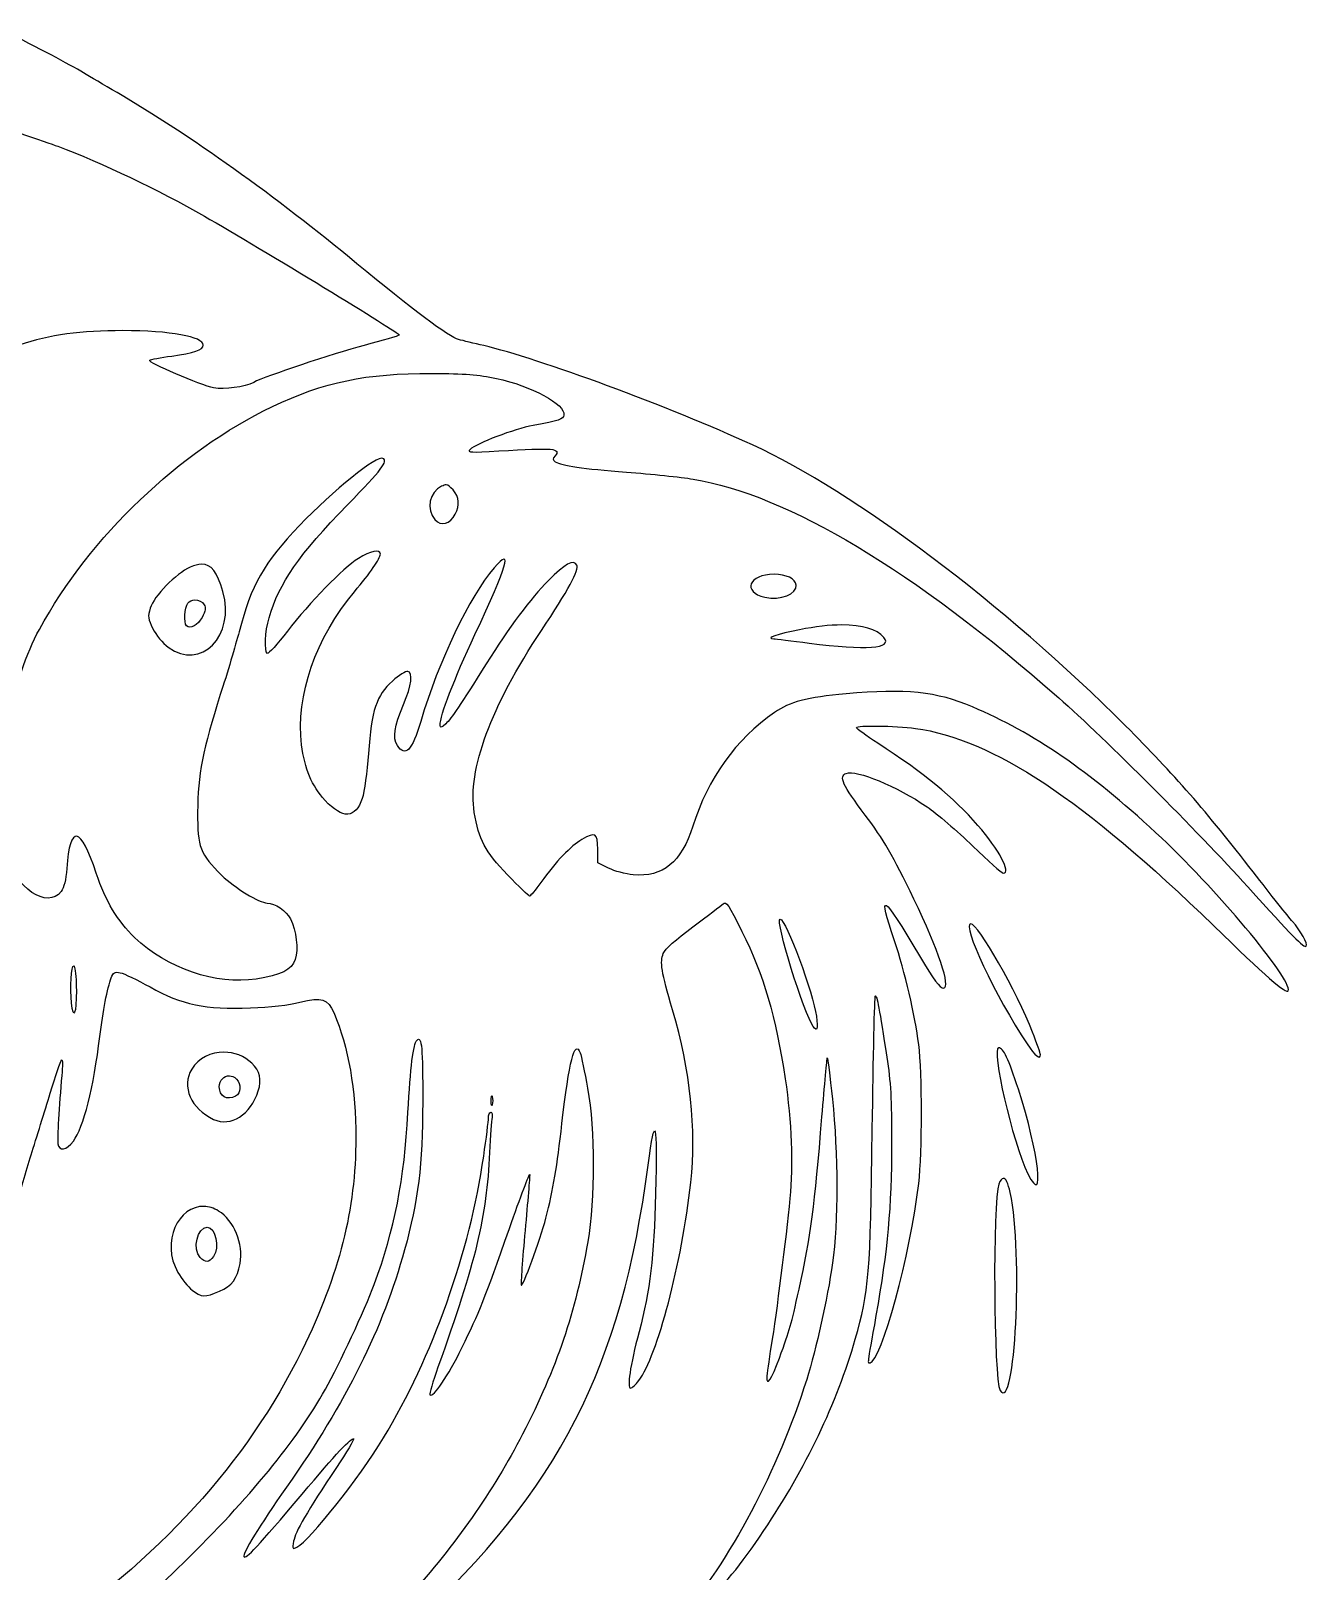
# Model space of a CAD drawing. Extents: x 61 to 2916, y 182 to 2969.
# Drawn here: x 2477 to 2893, y 1469 to 1971 of the extents above; entities that cross this region are included whole.
import ezdxf

# ---------------------------------------------------------------- set-up
doc = ezdxf.new("R2010")
doc.units = 0
doc.layers.add('Layer_1', color=7, linetype='CONTINUOUS')

msp = doc.modelspace()

# ---------------------------------------------------------------- linework, layer by layer
at = {"layer": 'Layer_1', "color": 7}
for points in [[(2611.993556, 1823.321166)], [(2532.171043, 1797.438814)], [(2718.88359, 1794.161897)], [(2529.997231, 1785.802075)], [(2741.007162, 1777.629681)], [(2720.865496, 1681.673334)], [(2783.065868, 1680.17332)], [(2490.496093, 1666.469636)], [(2539.507044, 1638.261081)], [(2792.191897, 1639.673193)], [(2541.26487, 1630.560345)], [(2626.866167, 1624.038854)], [(2793.637684, 1597.094441)], [(2533.020702, 1587.969887)], [(2534.062155, 1581.173008)]]:
    msp.add_lwpolyline(points, close=True, dxfattribs=at)
msp.add_lwpolyline([(2664.909867, 1698.296486), (2661.369327, 1700.052838), (2661.369327, 1704.485444)], dxfattribs=at)
for points in [[(2493.742339, 1957.688868), (2488.854573, 1960.628632), (2479.047603, 1965.825347), (2467.76908, 1971.451173)], [(2504.617378, 1951.283088), (2500.492134, 1953.690219), (2495.598528, 1956.57227), (2493.742339, 1957.688868)], [(2582.865127, 1895.469475), (2556.516701, 1917.336341), (2528.295021, 1937.466698), (2504.617378, 1951.283088)], [(2449.15223, 1946.027184), (2465.624663, 1940.588021), (2481.88308, 1935.086211), (2485.282681, 1933.801546)], [(2485.282681, 1933.801546), (2499.752771, 1928.334319), (2518.023962, 1919.620563), (2533.101178, 1910.995332)], [(2533.101178, 1910.995332), (2551.830393, 1900.280565), (2597.190026, 1872.605095), (2596.697646, 1872.192964)], [(2615.992715, 1870.736972), (2612.982453, 1871.509983), (2600.562188, 1880.782195), (2582.865127, 1895.469475)], [(2506.47609, 1873.643174), (2479.802557, 1873.693347), (2463.811533, 1868.178668), (2445.963216, 1852.773454)], [(2532.726182, 1868.892661), (2532.726182, 1871.68386), (2522.061899, 1873.614685), (2506.47609, 1873.643174)], [(2596.697646, 1872.192964), (2596.369592, 1871.918853), (2591.207771, 1870.398146), (2585.226366, 1868.813546)], [(2624.24275, 1868.75793), (2621.149065, 1869.475069), (2617.43649, 1870.36654), (2615.992715, 1870.736972)], [(2515.276927, 1863.957584), (2515.592764, 1864.235947), (2518.822655, 1864.863115), (2522.453252, 1865.352121)], [(2522.453252, 1865.352121), (2529.658915, 1866.322395), (2532.726182, 1867.379522), (2532.726182, 1868.892661)], [(2585.226366, 1868.813546), (2574.817004, 1866.055994), (2553.197575, 1858.833492), (2549.198416, 1856.778339)], [(2711.909489, 1836.357006), (2685.055417, 1848.686903), (2641.700027, 1864.7101), (2624.24275, 1868.75793)], [(2536.136385, 1854.991231), (2531.965446, 1855.770478), (2514.5042, 1863.276133), (2515.276927, 1863.957584)], [(2555.274725, 1848.852107), (2572.171534, 1856.934529), (2585.692808, 1859.743813), (2607.369157, 1859.672919)], [(2607.369157, 1859.672919), (2618.089849, 1859.638336), (2622.412471, 1859.303166), (2628.367796, 1858.049909)], [(2549.198416, 1856.778339), (2546.115446, 1855.193201), (2539.729621, 1854.319957), (2536.136385, 1854.991231)], [(2628.367796, 1858.049909), (2639.648871, 1855.675942), (2651.005943, 1849.51295), (2650.352244, 1846.118734)], [(2479.300398, 1776.178082), (2495.855659, 1806.5018), (2524.979354, 1834.36019), (2555.274725, 1848.852107)], [(2650.352244, 1846.118734), (2650.074731, 1844.677908), (2648.945603, 1844.293982), (2640.319466, 1842.708531)], [(2640.319466, 1842.708531), (2634.189752, 1841.581728), (2621.805571, 1836.853807), (2619.744182, 1834.853987)], [(2619.744182, 1834.853987), (2618.758828, 1833.897886), (2619.922198, 1833.84142), (2629.119235, 1834.397012)], [(2629.119235, 1834.397012), (2647.184234, 1835.488638), (2649.548392, 1835.278958), (2647.46203, 1832.765158)], [(2833.525583, 1744.720446), (2793.914516, 1784.357677), (2745.17419, 1821.083944), (2711.909489, 1836.357006)], [(2591.353982, 1831.985827), (2589.517154, 1833.121106), (2575.05537, 1821.478301), (2564.132709, 1810.070233)], [(2579.793354, 1816.846674), (2591.141355, 1828.511532), (2593.011717, 1830.961099), (2591.353982, 1831.985827)], [(2647.46203, 1832.765158), (2646.628415, 1831.762258), (2646.641454, 1831.454754), (2647.541117, 1830.896015)], [(2647.541117, 1830.896015), (2649.696871, 1829.557492), (2656.420842, 1828.574235), (2670.742906, 1827.501942)], [(2670.742906, 1827.501942), (2678.786522, 1826.899833), (2688.574216, 1825.870456), (2692.492956, 1825.215339)], [(2692.492956, 1825.215339), (2723.456597, 1820.038154), (2764.54449, 1795.438823), (2811.74336, 1753.821558)], [(2610.483365, 1822.867111), (2606.461161, 1821.034479), (2605.300681, 1815.295692), (2608.283163, 1811.986233)], [(2611.993556, 1823.321166), (2611.58735, 1823.32967), (2611.128221, 1823.161008), (2610.483365, 1822.867111)], [(2614.196706, 1821.667429), (2613.200013, 1822.826094), (2612.67067, 1823.311869), (2611.993556, 1823.321166)], [(2614.886689, 1813.727902), (2616.462162, 1816.774333), (2616.243383, 1819.287963), (2614.196706, 1821.667429)], [(2554.20246, 1779.979326), (2557.615725, 1791.472972), (2563.859193, 1800.466622), (2579.793354, 1816.846674)], [(2564.132709, 1810.070233), (2552.522984, 1797.945253), (2548.403352, 1790.694008), (2544.415815, 1775.362155)], [(2608.283163, 1811.986233), (2610.317311, 1809.729253), (2613.214045, 1810.493589), (2614.886689, 1813.727902)], [(2583.328055, 1799.349031), (2578.36911, 1796.234057), (2567.407756, 1784.989124), (2560.171733, 1775.593605)], [(2582.047783, 1788.473992), (2587.145342, 1794.49803), (2590.49409, 1799.345658), (2590.49409, 1800.703996)], [(2590.49409, 1800.703996), (2590.49409, 1802.39345), (2587.176382, 1801.76651), (2583.328055, 1799.349031)], [(2621.335018, 1774.484716), (2632.055937, 1797.35162), (2633.807329, 1803.422146), (2627.613353, 1796.246502)], [(2654.625145, 1797.16938), (2653.444285, 1799.080533), (2650.765706, 1797.629586), (2645.289721, 1792.115644)], [(2528.510427, 1796.458789), (2523.86559, 1794.404004), (2516.612021, 1786.986479), (2515.448395, 1783.102293)], [(2532.171043, 1797.438814), (2531.104986, 1797.409617), (2529.898302, 1797.072747), (2528.510427, 1796.458789)], [(2539.146646, 1788.528106), (2537.310867, 1794.843206), (2535.36927, 1797.527397), (2532.171043, 1797.438814)], [(2627.613353, 1796.246502), (2619.559532, 1786.915952), (2609.518874, 1765.910255), (2603.680648, 1746.179415)], [(2643.05434, 1775.849971), (2651.668572, 1788.825007), (2655.461935, 1795.815549), (2654.625145, 1797.16938)], [(2718.88359, 1794.161897), (2710.633356, 1794.190527), (2708.340206, 1788.392127), (2715.926053, 1786.683851)], [(2726.092088, 1790.640405), (2725.788497, 1792.748821), (2722.922661, 1794.13355), (2718.88359, 1794.161897)], [(2645.289721, 1792.115644), (2639.501129, 1786.286773), (2632.447205, 1776.83388), (2625.005896, 1764.929464)], [(2715.926053, 1786.683851), (2720.928113, 1785.557501), (2726.51105, 1787.730632), (2726.092088, 1790.640405)], [(2521.353151, 1770.366955), (2531.870286, 1762.450899), (2543.328073, 1774.145097), (2539.146646, 1788.528106)], [(2527.265276, 1777.392363), (2526.368704, 1778.288936), (2526.675753, 1783.307579), (2527.713549, 1784.726862)], [(2527.713549, 1784.726862), (2528.236146, 1785.44162), (2529.096548, 1785.791048), (2529.997231, 1785.802075)], [(2529.997231, 1785.802075), (2531.155301, 1785.816248), (2532.379447, 1785.270549), (2533.03241, 1784.227283)], [(2533.03241, 1784.227283), (2533.67307, 1783.203547), (2533.521274, 1782.276247), (2532.358527, 1780.102293)], [(2564.806506, 1738.573951), (2562.814056, 1754.359916), (2569.460499, 1773.598887), (2582.047783, 1788.473992)], [(2515.448395, 1783.102293), (2514.612739, 1780.313106), (2514.69381, 1779.685145), (2516.317047, 1776.41676)], [(2532.358527, 1780.102293), (2530.947493, 1777.465044), (2528.496707, 1776.160933), (2527.265276, 1777.392363)], [(2553.644374, 1768.364555), (2552.58478, 1769.019673), (2552.900532, 1775.595249), (2554.20246, 1779.979326)], [(2468.879499, 1745.299056), (2471.450502, 1757.702683), (2475.070526, 1768.430121), (2479.300398, 1776.178082)], [(2516.317047, 1776.41676), (2517.351072, 1774.334395), (2519.479727, 1771.777168), (2521.353151, 1770.366955)], [(2544.415815, 1775.362155), (2543.298706, 1771.067427), (2540.551671, 1761.855055), (2538.310366, 1754.890904)], [(2560.171733, 1775.593605), (2556.93966, 1771.396899), (2554.002135, 1768.143396), (2553.644374, 1768.364555)], [(2609.994161, 1744.843499), (2609.994161, 1748.134533), (2614.488165, 1759.881143), (2621.335018, 1774.484716)], [(2621.140164, 1716.497236), (2618.892567, 1730.34288), (2626.474417, 1750.876693), (2643.05434, 1775.849971)], [(2727.170221, 1776.066681), (2719.847203, 1774.607089), (2715.930475, 1773.240275), (2718.770799, 1773.132586)], [(2741.007162, 1777.629681), (2737.011093, 1777.615507), (2732.347207, 1777.098523), (2727.170221, 1776.066681)], [(2754.706424, 1773.586641), (2752.473057, 1776.284921), (2747.66741, 1777.653889), (2741.007162, 1777.629681)], [(2718.770799, 1773.132586), (2719.36894, 1773.109909), (2724.584081, 1772.471687), (2730.359151, 1771.713133)], [(2730.359151, 1771.713133), (2748.943685, 1769.271645), (2757.718812, 1769.94703), (2754.706424, 1773.586641)], [(2625.005896, 1764.929464), (2616.638874, 1751.543658), (2613.637599, 1747.090671), (2611.845757, 1745.407425)], [(2594.425756, 1759.325012), (2589.187881, 1754.615517), (2587.642654, 1749.937373), (2586.612229, 1735.677955)], [(2599.423847, 1762.494893), (2598.766462, 1762.631807), (2596.516852, 1761.205267), (2594.425756, 1759.325012)], [(2598.061484, 1751.707757), (2600.700349, 1757.908252), (2601.232102, 1762.118451), (2599.423847, 1762.494893)], [(2538.310366, 1754.890904), (2532.635926, 1737.259862), (2530.959512, 1728.57244), (2530.908431, 1716.552909)], [(2742.369582, 1755.178026), (2729.551303, 1754.013266), (2724.076507, 1752.58151), (2719.006699, 1749.071046)], [(2783.590392, 1750.915301), (2771.96519, 1755.874245), (2761.704478, 1756.9352), (2742.369582, 1755.178026)], [(2811.74336, 1753.821558), (2827.009421, 1740.360663), (2856.866667, 1710.504209), (2873.387034, 1692.179245)], [(2596.04148, 1738.314666), (2594.447299, 1740.747678), (2595.02418, 1744.569529), (2598.061484, 1751.707757)], [(2719.006699, 1749.071046), (2706.481211, 1740.398704), (2697.269094, 1727.557832), (2692.39774, 1711.982539)], [(2843.400074, 1709.867291), (2821.604244, 1730.015817), (2803.575388, 1742.389793), (2783.590392, 1750.915301)], [(2603.680648, 1746.179415), (2600.845398, 1736.59627), (2598.649108, 1734.335151), (2596.04148, 1738.314666)], [(2611.845757, 1745.407425), (2610.402323, 1744.051581), (2609.994161, 1743.926771), (2609.994161, 1744.843499)], [(2745.769495, 1744.115361), (2745.731227, 1744.953285), (2758.274886, 1744.796302), (2765.002939, 1743.876683)], [(2752.707001, 1739.073333), (2748.905474, 1741.536336), (2745.797842, 1743.805845), (2745.769495, 1744.115361)], [(2765.002939, 1743.876683), (2790.143745, 1740.439041), (2819.902204, 1720.741961), (2862.20007, 1679.542014)], [(2875.147922, 1697.058677), (2859.936882, 1716.740846), (2849.192974, 1729.042454), (2833.525583, 1744.720446)], [(2785.358508, 1712.235843), (2777.30911, 1721.464855), (2767.721911, 1729.345053), (2752.707001, 1739.073333)], [(2572.467642, 1720.418641), (2568.141478, 1725.112007), (2565.80748, 1730.644827), (2564.806506, 1738.573951)], [(2586.612229, 1735.677955), (2586.180227, 1729.696834), (2585.274073, 1723.121852), (2584.598093, 1721.066047)], [(2748.621526, 1715.585951), (2741.182032, 1725.443236), (2739.903433, 1728.251698), (2742.413519, 1729.214914)], [(2742.413519, 1729.214914), (2745.729527, 1730.487447), (2758.993839, 1725.001625), (2768.789612, 1718.306199)], [(2584.598093, 1721.066047), (2582.418215, 1714.435195), (2578.190895, 1714.2095), (2572.467642, 1720.418641)], [(2530.908431, 1716.552909), (2530.860526, 1704.971644), (2531.610348, 1703.010913), (2538.790812, 1695.940945)], [(2631.962479, 1696.157767), (2624.648843, 1703.717791), (2622.585583, 1707.595627), (2621.140164, 1716.497236)], [(2764.507838, 1688.20795), (2757.604603, 1702.486701), (2754.597092, 1707.66879), (2748.621526, 1715.585951)], [(2768.789612, 1718.306199), (2771.995861, 1716.114785), (2778.695794, 1710.351081), (2783.678295, 1705.499031)], [(2497.867385, 1696.682179), (2492.712623, 1712.152845), (2489.28099, 1712.696616), (2488.215443, 1698.211503)], [(2661.369327, 1704.485444), (2661.369327, 1709.825593), (2660.664093, 1710.256035), (2656.196933, 1707.637835)], [(2692.39774, 1711.982539), (2688.731142, 1700.25835), (2682.600777, 1695.256659), (2672.967968, 1696.129959)], [(2793.615829, 1696.677728), (2796.328565, 1696.677728), (2792.286886, 1704.291979), (2785.358508, 1712.235843)], [(2886.578099, 1658.301721), (2887.813158, 1662.006643), (2862.595504, 1692.123005), (2843.400074, 1709.867291)], [(2656.196933, 1707.637835), (2652.614241, 1705.538291), (2647.817751, 1700.516871), (2642.827313, 1693.641161)], [(2783.678295, 1705.499031), (2788.661079, 1700.646953), (2793.132804, 1696.677728), (2793.615829, 1696.677728)], [(2486.387318, 1690.711489), (2481.96469, 1684.759621), (2471.584071, 1691.727883), (2468.025446, 1703.036737)], [(2488.215443, 1698.211503), (2487.935663, 1694.407113), (2487.351384, 1692.00891), (2486.387318, 1690.711489)], [(2510.416713, 1675.62061), (2504.699668, 1681.120152), (2500.963168, 1687.391598), (2497.867385, 1696.682179)], [(2538.790812, 1695.940945), (2542.926856, 1691.868368), (2551.023877, 1686.927792), (2553.562339, 1686.927792)], [(2639.16664, 1689.199796), (2638.917757, 1689.188457), (2635.675904, 1692.31905), (2631.962479, 1696.157767)], [(2642.827313, 1693.641161), (2641.062995, 1691.210473), (2639.416089, 1689.199796), (2639.16664, 1689.199796)], [(2672.967968, 1696.129959), (2670.483961, 1696.355315), (2666.857247, 1697.330492), (2664.909867, 1698.296486)], [(2887.933064, 1680.933631), (2886.63706, 1682.380156), (2880.884129, 1689.63673), (2875.147922, 1697.058677)], [(2758.181144, 1674.552654), (2752.562858, 1691.21447), (2754.010148, 1690.344855), (2766.296448, 1669.677643)], [(2873.387034, 1692.179245), (2887.840938, 1676.145928), (2891.744541, 1672.179538), (2892.412386, 1672.847637)], [(2553.562339, 1686.927792), (2556.059698, 1686.927792), (2559.885915, 1684.337456), (2561.191273, 1681.762768)], [(2692.40973, 1679.188873), (2697.203755, 1682.756258), (2701.650421, 1686.117846), (2702.29162, 1686.659549)], [(2702.29162, 1686.659549), (2703.312974, 1687.522276), (2704.073909, 1686.405563), (2708.414701, 1677.674232)], [(2774.177327, 1659.176098), (2776.657281, 1659.176098), (2772.480304, 1671.718169), (2764.507838, 1688.20795)], [(2561.191273, 1681.762768), (2563.12, 1677.957783), (2563.828806, 1671.840088), (2562.726465, 1668.500014)], [(2682.7725, 1670.481778), (2683.3686, 1671.920365), (2686.760547, 1674.985024), (2692.40973, 1679.188873)], [(2731.689284, 1646.610698), (2728.73444, 1650.413982), (2719.084766, 1681.673334), (2720.865496, 1681.673334)], [(2720.865496, 1681.673334), (2722.709977, 1681.673334), (2731.839209, 1657.197906), (2732.685382, 1649.985723)], [(2783.065868, 1680.17332), (2779.967335, 1680.17332), (2791.100441, 1656.382631), (2801.404326, 1640.985694)], [(2803.200221, 1644.763524), (2798.130668, 1657.839218), (2785.431756, 1680.17332), (2783.065868, 1680.17332)], [(2862.20007, 1679.542014), (2878.861603, 1663.312993), (2886.135893, 1656.974734), (2886.578099, 1658.301721)], [(2892.412386, 1672.847637), (2893.070592, 1673.505617), (2890.61323, 1677.941427), (2887.933064, 1680.933631)], [(2550.02914, 1662.132274), (2536.998148, 1660.11057), (2520.807621, 1665.6242), (2510.416713, 1675.62061)], [(2708.414701, 1677.674232), (2715.530421, 1663.360955), (2719.510984, 1649.785171), (2722.527057, 1629.552512)], [(2766.063496, 1640.801045), (2764.911493, 1650.116826), (2761.512713, 1664.671076), (2758.181144, 1674.552654)], [(2562.726465, 1668.500014), (2561.62027, 1665.148262), (2558.104788, 1663.385447), (2550.02914, 1662.132274)], [(2685.812044, 1652.039373), (2682.124498, 1664.551595), (2681.609696, 1667.674591), (2682.7725, 1670.481778)], [(2766.296448, 1669.677643), (2770.97737, 1661.803511), (2772.948674, 1659.176098), (2774.177327, 1659.176098)], [(2489.762229, 1654.326061), (2489.260467, 1659.168586), (2489.80645, 1666.596175), (2490.496093, 1666.469636)], [(2490.496093, 1666.469636), (2490.594739, 1666.452628), (2490.69622, 1666.279147), (2490.797899, 1665.923256)], [(2490.797899, 1665.923256), (2491.09154, 1664.892009), (2491.355985, 1661.516928), (2491.355985, 1658.423242)], [(2502.711952, 1662.473482), (2503.413274, 1664.316914), (2503.82067, 1664.549186), (2505.694405, 1664.17419)], [(2505.694405, 1664.17419), (2506.887511, 1663.935795), (2511.256593, 1661.845351), (2515.403409, 1659.529126)], [(2491.355985, 1658.423242), (2491.385182, 1650.890374), (2490.384719, 1648.318549), (2489.762229, 1654.326061)], [(2499.023528, 1643.427551), (2499.992072, 1651.479359), (2501.507819, 1659.306294), (2502.711952, 1662.473482)], [(2515.403409, 1659.529126), (2525.864759, 1653.685769), (2533.427929, 1652.10664), (2548.117931, 1652.698544)], [(2548.117931, 1652.698544), (2554.582418, 1652.959049), (2560.779851, 1653.667996), (2564.242977, 1654.541296)], [(2564.242977, 1654.541296), (2571.545303, 1656.383311), (2573.316366, 1655.8193), (2575.390398, 1650.997836)], [(2750.922841, 1613.232612), (2751.234398, 1636.845313), (2751.677709, 1656.353831), (2751.910123, 1656.586273)], [(2751.910123, 1656.586273), (2752.3722, 1657.048038), (2753.299529, 1652.136205), (2755.670434, 1636.676027)], [(2575.390398, 1650.997836), (2580.002098, 1640.277456), (2582.582342, 1625.602477), (2582.522786, 1610.427438)], [(2691.734431, 1595.800903), (2693.646093, 1612.920233), (2691.590714, 1632.432068), (2685.812044, 1652.039373)], [(2732.685382, 1649.985723), (2733.198738, 1645.60757), (2732.997449, 1644.926885), (2731.689284, 1646.610698)], [(2490.401415, 1609.278977), (2493.695794, 1613.598452), (2497.017698, 1626.756352), (2499.023528, 1643.427551)], [(2602.450578, 1642.183903), (2603.991213, 1643.724481), (2604.367655, 1639.662081), (2604.310962, 1622.050995)], [(2805.734402, 1637.450994), (2805.734402, 1637.87897), (2804.593794, 1641.169437), (2803.200221, 1644.763524)], [(2539.507044, 1638.261081), (2535.307163, 1638.283758), (2531.200769, 1636.386524), (2528.979165, 1632.742944)], [(2548.63449, 1634.644345), (2546.096624, 1637.065367), (2542.773587, 1638.243846), (2539.507044, 1638.261081)], [(2599.500354, 1618.6057), (2600.282464, 1633.384426), (2601.230854, 1640.964094), (2602.450578, 1642.183903)], [(2649.731483, 1615.005093), (2652.024973, 1635.343485), (2653.902677, 1642.641841), (2655.655372, 1638.032495)], [(2766.063496, 1595.425907), (2767.233046, 1605.745183), (2767.236731, 1631.311699), (2766.063496, 1640.801045)], [(2792.191897, 1639.673193), (2789.519951, 1639.673193), (2796.613618, 1608.942901), (2801.672399, 1598.603214)], [(2798.561082, 1626.17315), (2795.356477, 1636.030038), (2793.637854, 1639.673193), (2792.191897, 1639.673193)], [(2801.404326, 1640.985694), (2804.097531, 1636.96074), (2805.734402, 1635.624512), (2805.734402, 1637.450994)], [(2482.825036, 1624.850302), (2484.54998, 1630.513942), (2486.227075, 1635.407916), (2486.551671, 1635.725313)], [(2486.551671, 1635.725313), (2486.8776, 1636.043162), (2486.911219, 1633.771187), (2486.627923, 1630.677501)], [(2550.699905, 1625.613561), (2551.860185, 1629.234492), (2551.177232, 1632.219298), (2548.63449, 1634.644345)], [(2655.655372, 1638.032495), (2656.050154, 1636.993792), (2657.147279, 1631.792995), (2658.094309, 1626.473368)], [(2734.510956, 1617.140778), (2735.359878, 1627.640367), (2736.140429, 1636.31767), (2736.245339, 1636.422609)], [(2736.245339, 1636.422609), (2736.350222, 1636.527491), (2737.0984, 1630.46819), (2737.906447, 1622.957745)], [(2755.670434, 1636.676027), (2756.923011, 1628.509614), (2757.232442, 1623.069175), (2757.204095, 1608.550925)], [(2486.627923, 1630.677501), (2485.714654, 1620.691297), (2485.109852, 1610.096548), (2485.356439, 1608.364943)], [(2528.979165, 1632.742944), (2525.539284, 1627.100904), (2528.736235, 1619.750787), (2536.108548, 1616.351327)], [(2537.983616, 1626.93485), (2537.983616, 1629.193333), (2539.55254, 1630.62027), (2541.26487, 1630.560345)], [(2541.264813, 1630.560345), (2542.043096, 1630.531999), (2542.851058, 1630.1987), (2543.554421, 1629.495422)], [(2543.554421, 1629.495422), (2545.183808, 1627.865978), (2545.037399, 1624.88891), (2543.28201, 1623.949449)], [(2722.527057, 1629.552512), (2724.616169, 1615.539992), (2725.164646, 1601.613646), (2724.063666, 1590.549451)], [(2476.621394, 1604.802434), (2478.308609, 1610.164949), (2481.099893, 1619.186435), (2482.825036, 1624.850302)], [(2536.108548, 1616.351327), (2541.724793, 1613.761218), (2548.224684, 1617.88703), (2550.699905, 1625.613561)], [(2543.28201, 1623.949449), (2540.464392, 1622.441441), (2537.983616, 1623.839748), (2537.983616, 1626.93485)], [(2626.658103, 1622.423129), (2626.658103, 1623.505457), (2626.742859, 1624.109352), (2626.866167, 1624.038854)], [(2626.866195, 1624.038854), (2626.907297, 1624.016176), (2626.953502, 1623.916113), (2627.000841, 1623.735631)], [(2627.000841, 1623.735631), (2627.190763, 1623.013531), (2627.190763, 1621.832585), (2627.000841, 1621.110627)], [(2658.094309, 1626.473368), (2660.522502, 1612.876721), (2660.533019, 1590.463192), (2658.123506, 1576.374108)], [(2801.672399, 1598.603214), (2807.363252, 1586.970898), (2805.266769, 1605.547863), (2798.561082, 1626.17315)], [(2588.503765, 1562.507828), (2595.09635, 1580.205512), (2598.345289, 1596.779653), (2599.500354, 1618.6057)], [(2604.310962, 1622.050995), (2604.245765, 1601.272382), (2602.862481, 1589.978409), (2598.395916, 1573.776941)], [(2625.743161, 1616.837555), (2625.743161, 1617.849329), (2626.08743, 1618.675971), (2626.507809, 1618.675971)], [(2626.507809, 1618.675971), (2626.92816, 1618.675971), (2627.116637, 1617.91651), (2626.926743, 1616.988472)], [(2627.000841, 1621.110627), (2626.810919, 1620.388896), (2626.658103, 1620.979383), (2626.658103, 1622.423129)], [(2677.808169, 1601.427409), (2680.087402, 1618.834229), (2680.855196, 1615.932025), (2680.266127, 1592.137367)], [(2737.906447, 1622.957745), (2739.78639, 1605.490546), (2739.808982, 1582.447923), (2737.958888, 1569.550811)], [(2624.197708, 1604.299991), (2625.047254, 1610.184734), (2625.743161, 1615.826179), (2625.743161, 1616.837555)], [(2626.926743, 1616.988472), (2626.737388, 1616.06035), (2626.374836, 1610.913524), (2626.122523, 1605.550925)], [(2644.469768, 1584.083603), (2646.902469, 1593.611728), (2648.137556, 1600.872639), (2649.731483, 1615.005093)], [(2727.03583, 1560.927282), (2730.836847, 1578.125953), (2732.161793, 1588.092967), (2734.510956, 1617.140778)], [(2745.379872, 1544.661608), (2749.875011, 1560.337333), (2750.292669, 1565.502981), (2750.922841, 1613.232612)], [(2485.356439, 1608.364943), (2485.715335, 1605.837508), (2488.106479, 1606.270558), (2490.401415, 1609.278977)], [(2582.522786, 1610.427438), (2582.430093, 1586.751524), (2577.164098, 1565.952444), (2564.957792, 1541.052214)], [(2757.204095, 1608.550925), (2757.181418, 1587.634859), (2755.926034, 1573.752336), (2752.121106, 1552.328584)], [(2472.076025, 1588.86045), (2472.888126, 1592.266599), (2474.933981, 1599.440061), (2476.621394, 1604.802434)], [(2591.525734, 1512.427645), (2607.467264, 1538.717621), (2619.694547, 1573.101188), (2624.197708, 1604.299991)], [(2626.122523, 1605.550925), (2625.121352, 1584.346574), (2621.661145, 1569.968186), (2609.269453, 1535.510691)], [(2601.110126, 1451.630569), (2648.67393, 1495.458071), (2669.175994, 1535.500402), (2677.808169, 1601.427409)], [(2632.581029, 1580.800847), (2636.20916, 1591.113604), (2639.181125, 1599.003184), (2639.209472, 1598.333667)], [(2639.209472, 1598.333667), (2639.226479, 1597.664065), (2638.54758, 1589.457088), (2637.69775, 1580.094791)], [(2674.762702, 1531.113207), (2680.898623, 1539.24413), (2688.768532, 1569.23761), (2691.734431, 1595.800903)], [(2750.188949, 1536.925723), (2753.780428, 1536.925723), (2763.462729, 1572.605492), (2766.063496, 1595.425907)], [(2792.210974, 1595.260448), (2790.137963, 1589.814453), (2790.489857, 1531.350637), (2792.616698, 1527.909622)], [(2793.637684, 1597.094441), (2793.154829, 1597.071764), (2792.6705, 1596.467416), (2792.210974, 1595.260448)], [(2795.905323, 1592.462559), (2795.241787, 1595.556244), (2794.442669, 1597.132908), (2793.637684, 1597.094441)], [(2533.020702, 1587.969887), (2524.783366, 1588.278439), (2518.773955, 1576.35333), (2524.461548, 1566.436575)], [(2537.765291, 1586.449349), (2536.147241, 1587.435979), (2534.546143, 1587.91274), (2533.020702, 1587.969887)], [(2680.266127, 1592.137367), (2679.751127, 1571.324199), (2678.486616, 1560.767917), (2674.865231, 1547.05074)], [(2724.063666, 1590.549451), (2722.740421, 1577.253418), (2719.63707, 1552.822607), (2717.965446, 1542.550726)], [(2792.616698, 1527.909622), (2797.515576, 1519.983077), (2800.190158, 1572.482808), (2795.905323, 1592.462559)], [(2544.761473, 1569.370669), (2545.919713, 1575.602969), (2542.711791, 1583.433277), (2537.765291, 1586.449349)], [(2636.416004, 1562.282247), (2636.797294, 1561.139002), (2642.67169, 1577.041471), (2644.469768, 1584.083603)], [(2531.724245, 1571.294039), (2529.150237, 1574.138586), (2530.815171, 1581.173008), (2534.062155, 1581.173008)], [(2534.062155, 1581.173008), (2536.792862, 1581.173008), (2538.168889, 1574.592414), (2536.066085, 1571.58992)], [(2617.081477, 1541.800733), (2622.90726, 1553.745401), (2624.258228, 1557.143074), (2632.581029, 1580.800847)], [(2637.69775, 1580.094791), (2636.847921, 1570.732437), (2636.271465, 1562.716487), (2636.416004, 1562.282247)], [(2598.395916, 1573.776941), (2591.31288, 1548.083717), (2579.521737, 1524.377784), (2559.917266, 1496.415305)], [(2658.123506, 1576.374108), (2654.215112, 1553.518827), (2648.002769, 1535.179944), (2636.88616, 1513.67563)], [(2536.066085, 1571.58992), (2534.647086, 1569.564304), (2533.369025, 1569.476713), (2531.724245, 1571.294039)], [(2538.068542, 1560.281321), (2542.099704, 1562.01525), (2543.831168, 1564.366653), (2544.761473, 1569.370669)], [(2737.958888, 1569.550811), (2736.219572, 1557.420729), (2732.750494, 1541.766235), (2729.525791, 1531.501384)], [(2524.461548, 1566.436575), (2525.679316, 1564.313475), (2527.785407, 1561.702191), (2529.141761, 1560.632846)], [(2529.141761, 1560.632846), (2532.1459, 1558.265456), (2533.279393, 1558.221065), (2538.068542, 1560.281321)], [(2572.572043, 1528.300691), (2577.295201, 1536.734383), (2585.324955, 1553.974696), (2588.503765, 1562.507828)], [(2720.615366, 1538.496065), (2724.183657, 1548.210709), (2724.371822, 1548.872063), (2727.03583, 1560.927282)], [(2752.121106, 1552.328584), (2749.113537, 1535.395491), (2749.30499, 1536.925723), (2750.188949, 1536.925723)], [(2674.865231, 1547.05074), (2671.94412, 1535.989635), (2670.847845, 1528.675687), (2672.108444, 1528.675687)], [(2715.542383, 1482.175531), (2729.169078, 1502.406178), (2739.415986, 1523.865165), (2745.379872, 1544.661608)], [(2564.957792, 1541.052214), (2546.889959, 1504.195157), (2518.157276, 1472.667306), (2478.319324, 1445.983568)], [(2606.664972, 1526.510663), (2607.723546, 1525.468587), (2612.623161, 1532.659851), (2617.081477, 1541.800733)], [(2716.500638, 1532.239698), (2716.500326, 1529.128098), (2718.025455, 1531.445967), (2720.615366, 1538.496065)], [(2717.965446, 1542.550726), (2717.159893, 1537.600569), (2716.500638, 1532.961657), (2716.500638, 1532.239698)], [(2609.269453, 1535.510691), (2607.580282, 1530.81313), (2606.407047, 1526.762947), (2606.664972, 1526.510663)], [(2526.259399, 1471.665227), (2547.808784, 1492.751089), (2563.211191, 1511.585895), (2572.572043, 1528.300691)], [(2672.108444, 1528.675687), (2672.556858, 1528.675687), (2673.751013, 1529.772103), (2674.762702, 1531.113207)], [(2729.525791, 1531.501384), (2720.208281, 1501.844661), (2704.408143, 1472.105024), (2687.780513, 1452.926942)], [(2565.000255, 1494.128703), (2576.078907, 1507.280678), (2581.177204, 1512.741895), (2581.799184, 1512.119972)], [(2636.88616, 1513.67563), (2627.251084, 1495.037266), (2614.912428, 1477.40305), (2599.888447, 1460.800478)], [(2563.29813, 1476.821492), (2567.612729, 1479.130602), (2583.445579, 1499.102416), (2591.525734, 1512.427645)], [(2581.799184, 1512.119972), (2581.980318, 1511.938554), (2579.438313, 1507.742982), (2576.149263, 1502.796254)], [(2576.149263, 1502.796254), (2566.6909, 1488.5702), (2562.685079, 1481.650837), (2562.209708, 1478.721391)], [(2559.917266, 1496.415305), (2551.110504, 1483.85359), (2545.448735, 1474.604651), (2546.009969, 1473.696994)], [(2546.009969, 1473.696994), (2546.609753, 1472.726097), (2550.470978, 1476.880141), (2565.000255, 1494.128703)], [(2562.209708, 1478.721391), (2561.795054, 1476.166602), (2561.86096, 1476.052507), (2563.29813, 1476.821492)], [(2694.142413, 1456.074854), (2702.876267, 1464.632393), (2707.637041, 1470.439494), (2715.542383, 1482.175531)], [(2476.102992, 1435.515728), (2499.047509, 1446.959257), (2506.500751, 1452.332033), (2526.259399, 1471.665227)]]:
    msp.add_open_spline(points, degree=3, dxfattribs=at)

doc.saveas('drawing.dxf')
